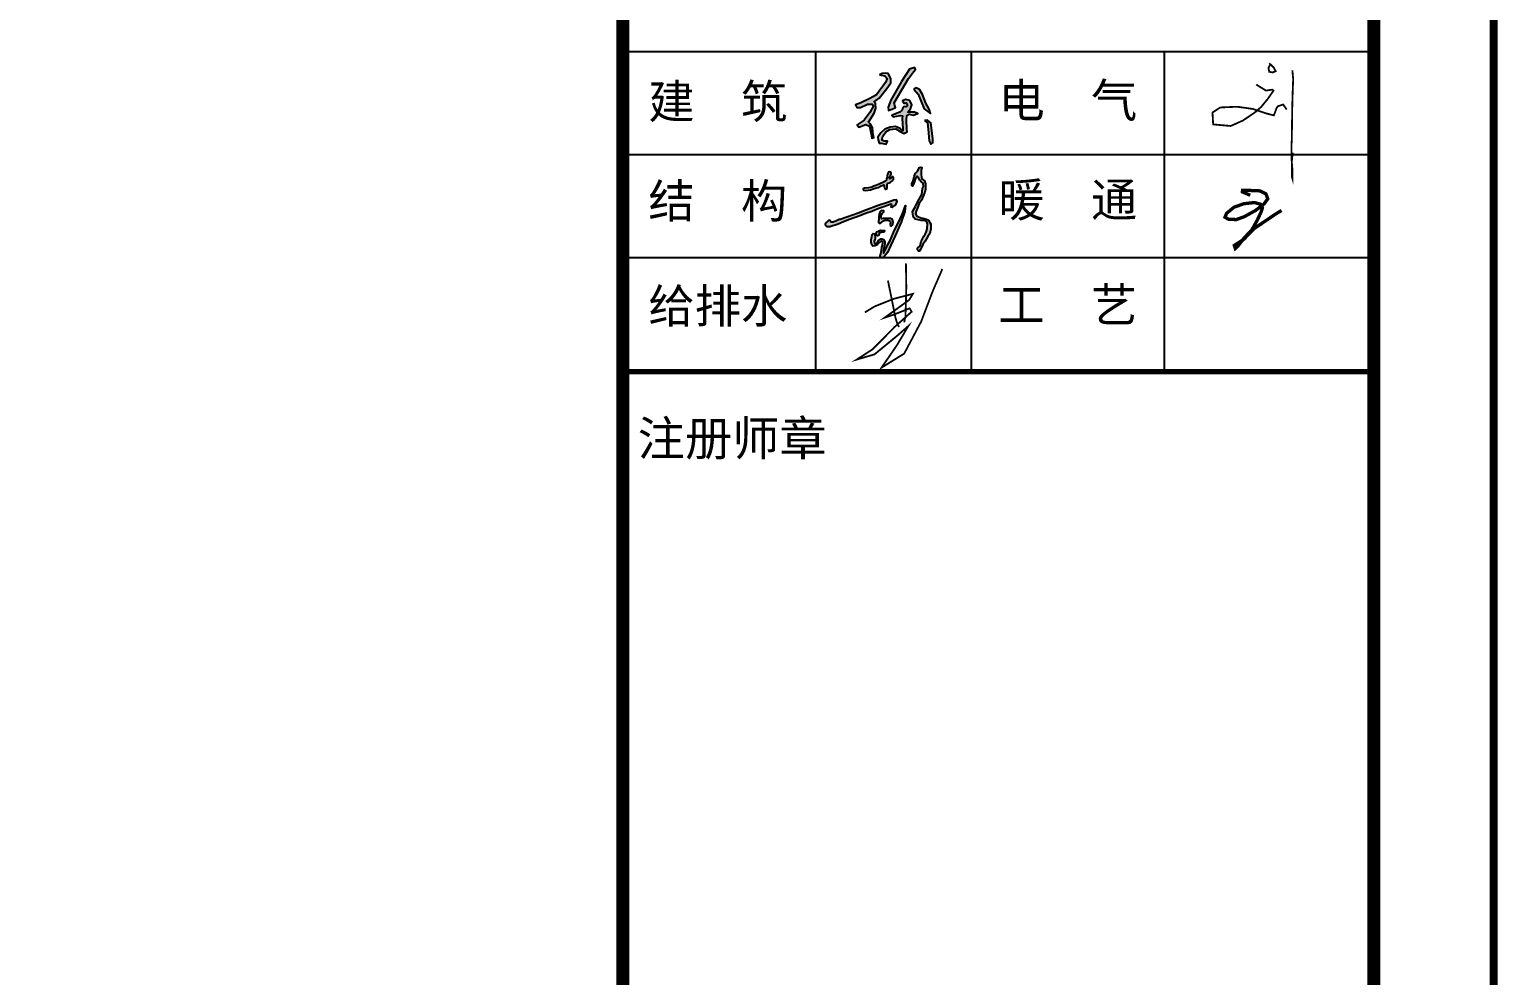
# Model space of a CAD drawing. Extents: x -518586 to 1253874, y -62343 to 661177.
# Drawn here: x 1235489 to 1253874, y -13261 to -1418 of the extents above; entities that cross this region are included whole.
import ezdxf

# ---------------------------------------------------------------- set-up
doc = ezdxf.new("R2010")
doc.units = 0
doc.header["$LTSCALE"] = 1000
doc.header["$MEASUREMENT"] = 0
doc.layers.add('图框', color=7, linetype='Continuous')
doc.styles.add('STYLE-黑体', font='simhei.ttf')
doc.styles.add('黑体', font='simhei.ttf')

msp = doc.modelspace()

# ---------------------------------------------------------------- hatches: boundary and pattern name
h = msp.add_hatch(color=256)
h.paths.add_polyline_path([(1246697, -2558), (1246736, -2586), (1246742, -2665), (1246756, -2814), (1246775, -2854), (1246801, -2839), (1246801, -2789), (1246790, -2684), (1246777, -2588), (1246735, -2554)])
h.paths.add_polyline_path([(1246563, -2165), (1246620, -2228), (1246695, -2414), (1246774, -2470), (1246755, -2418), (1246715, -2340), (1246674, -2233), (1246637, -2169), (1246592, -2151)])
h.paths.add_polyline_path([(1246443, -2344), (1246469, -2336), (1246486, -2371), (1246466, -2388), (1246441, -2384), (1246424, -2410), (1246419, -2428), (1246397, -2449), (1246306, -2486), (1246287, -2495), (1246304, -2513), (1246398, -2495), (1246422, -2500), (1246420, -2535), (1246426, -2662), (1246425, -2688), (1246395, -2658), (1246334, -2634), (1246266, -2642), (1246203, -2665), (1246152, -2714), (1246115, -2765), (1246116, -2802), (1246132, -2843), (1246153, -2843), (1246218, -2853), (1246236, -2818), (1246194, -2818), (1246162, -2806), (1246177, -2756), (1246215, -2702), (1246263, -2672), (1246302, -2666), (1246340, -2664), (1246392, -2694), (1246437, -2721), (1246480, -2702), (1246477, -2667), (1246471, -2554), (1246475, -2495), (1246504, -2480), (1246554, -2490), (1246616, -2471), (1246574, -2454), (1246488, -2452), (1246523, -2411), (1246538, -2361), (1246516, -2308), (1246459, -2295), (1246424, -2312)])
h.paths.add_polyline_path([(1246575, -1894), (1246508, -1917), (1246411, -2068), (1246278, -2302), (1246244, -2391), (1246247, -2433), (1246308, -2408), (1246336, -2396), (1246320, -2359), (1246319, -2339), (1246498, -2032), (1246562, -1949), (1246584, -1921)])
h.paths.add_polyline_path([(1246133, -1988), (1246201, -2001), (1246231, -2033), (1246211, -2081), (1246132, -2190), (1246095, -2238), (1246013, -2283), (1245899, -2339), (1245834, -2364), (1245851, -2396), (1245896, -2396), (1245985, -2353), (1246043, -2353), (1246060, -2374), (1246014, -2460), (1245944, -2556), (1245856, -2612), (1245877, -2641), (1245965, -2609), (1246009, -2629), (1246030, -2725), (1246039, -2779), (1246065, -2772), (1246056, -2740), (1246048, -2650), (1246018, -2601), (1245995, -2580), (1246068, -2468), (1246089, -2404), (1246085, -2345), (1246069, -2323), (1246131, -2277), (1246225, -2159), (1246275, -2087), (1246275, -2034), (1246243, -1971), (1246213, -1965), (1246167, -1970)])
h = msp.add_hatch(color=256)
h.paths.add_polyline_path([(1245684, -3821), (1245759, -3794), (1245890, -3746), (1245957, -3717), (1246038, -3695), (1246084, -3671), (1246140, -3652), (1246175, -3639), (1246236, -3617), (1246266, -3606), (1246282, -3602), (1246285, -3620), (1246277, -3638), (1246292, -3642), (1246301, -3639), (1246327, -3621), (1246341, -3602), (1246357, -3574), (1246343, -3550), (1246313, -3555), (1246245, -3579), (1246118, -3622), (1245964, -3679), (1245867, -3716), (1245724, -3769), (1245641, -3799), (1245630, -3797), (1245589, -3819), (1245562, -3825), (1245556, -3830), (1245523, -3830), (1245520, -3815), (1245514, -3805), (1245497, -3811), (1245488, -3820), (1245460, -3842), (1245455, -3855), (1245460, -3873), (1245475, -3883), (1245513, -3883), (1245615, -3850)])
h.paths.add_polyline_path([(1246240, -3343), (1246254, -3337), (1246273, -3331), (1246286, -3322), (1246297, -3315), (1246301, -3305), (1246308, -3296), (1246311, -3276), (1246299, -3260), (1246287, -3266), (1246276, -3279), (1246264, -3287), (1246257, -3273), (1246263, -3264), (1246269, -3252), (1246277, -3237), (1246281, -3225), (1246281, -3213), (1246278, -3204), (1246259, -3202), (1246246, -3204), (1246242, -3211), (1246238, -3222), (1246233, -3234), (1246231, -3251), (1246229, -3266), (1246223, -3288), (1246220, -3304), (1246210, -3317), (1246198, -3321), (1246176, -3336), (1246130, -3356), (1246088, -3371), (1246063, -3382), (1246038, -3392), (1245995, -3402), (1245948, -3405), (1245929, -3413), (1245932, -3432), (1245961, -3435), (1246021, -3426), (1246068, -3410), (1246116, -3396), (1246145, -3380), (1246174, -3369), (1246188, -3363), (1246194, -3369), (1246193, -3384), (1246196, -3403), (1246204, -3416), (1246214, -3418), (1246227, -3412), (1246232, -3401), (1246232, -3378), (1246232, -3358)])
h.paths.add_polyline_path([(1246158, -3790), (1246157, -3769), (1246156, -3741), (1246168, -3723), (1246190, -3702), (1246187, -3687), (1246160, -3683), (1246142, -3698), (1246131, -3729), (1246124, -3755), (1246126, -3796), (1246123, -3818), (1246120, -3835), (1246132, -3842), (1246147, -3842), (1246166, -3828), (1246180, -3812), (1246205, -3806), (1246240, -3805), (1246253, -3809), (1246268, -3817), (1246274, -3836), (1246269, -3857), (1246274, -3876), (1246285, -3878), (1246298, -3869), (1246304, -3835), (1246296, -3798), (1246272, -3783), (1246231, -3784), (1246180, -3786)], flags=17)
h.paths.add_polyline_path([(1246141, -3965), (1246157, -3961), (1246194, -3956), (1246195, -3937), (1246179, -3933), (1246150, -3932), (1246137, -3937), (1246116, -3948), (1246097, -3953), (1246092, -3969), (1246098, -3990), (1246108, -4000), (1246123, -3999), (1246127, -3987)], flags=17)
h.paths.add_polyline_path([(1246068, -4069), (1246078, -4041), (1246078, -4004), (1246073, -3978), (1246053, -3972), (1246042, -3984), (1246038, -4014), (1246030, -4049), (1246030, -4085), (1246042, -4119), (1246050, -4130), (1246079, -4128), (1246099, -4119), (1246115, -4096), (1246131, -4085), (1246144, -4076), (1246158, -4064), (1246175, -4080), (1246172, -4117), (1246162, -4143), (1246160, -4187), (1246151, -4228), (1246144, -4254), (1246152, -4276), (1246173, -4278), (1246196, -4257), (1246235, -4211), (1246276, -4120), (1246329, -4003), (1246404, -3830), (1246450, -3697), (1246458, -3623), (1246422, -3727), (1246363, -3851), (1246322, -3931), (1246268, -4062), (1246239, -4110), (1246204, -4183), (1246183, -4218), (1246185, -4186), (1246192, -4138), (1246202, -4104), (1246199, -4078), (1246186, -4049), (1246169, -4038), (1246150, -4041), (1246121, -4060), (1246108, -4080), (1246089, -4103), (1246070, -4098)])
msp.add_hatch(color=256).paths.add_polyline_path([(1246599, -3750), (1246586, -3724), (1246594, -3694), (1246610, -3651), (1246631, -3596), (1246660, -3554), (1246703, -3455), (1246710, -3416), (1246711, -3384), (1246709, -3349), (1246696, -3314), (1246665, -3287), (1246660, -3269), (1246656, -3233), (1246654, -3208), (1246657, -3186), (1246665, -3145), (1246653, -3142), (1246633, -3146), (1246609, -3194), (1246585, -3219), (1246567, -3257), (1246554, -3312), (1246541, -3350), (1246541, -3370), (1246552, -3381), (1246554, -3365), (1246571, -3321), (1246582, -3293), (1246598, -3261), (1246608, -3257), (1246619, -3266), (1246641, -3304), (1246656, -3325), (1246679, -3344), (1246685, -3385), (1246674, -3410), (1246666, -3486), (1246615, -3570), (1246584, -3633), (1246548, -3699), (1246554, -3757), (1246563, -3772), (1246581, -3794), (1246658, -3808), (1246705, -3810), (1246727, -3826), (1246737, -3853), (1246733, -3916), (1246720, -3954), (1246707, -3980), (1246688, -4006), (1246654, -4073), (1246645, -4125), (1246608, -4154), (1246612, -4179), (1246624, -4195), (1246635, -4195), (1246649, -4172), (1246678, -4110), (1246705, -4067), (1246741, -4011), (1246763, -3974), (1246775, -3913), (1246775, -3857), (1246747, -3807), (1246724, -3793), (1246675, -3779), (1246650, -3777), (1246616, -3760)])

# ---------------------------------------------------------------- linework, layer by layer
for points, const_width in [([(1251015, -1842), (1251070, -1894), (1251095, -1941), (1251056, -1957), (1251014, -1948), (1251005, -1899), (1251024, -1862)], 22.6), ([(1251304, -1929), (1251314, -2037), (1251306, -2259), (1251302, -2416), (1251297, -2792), (1251292, -2888), (1251293, -3026), (1251306, -3193), (1251306, -3290), (1251298, -3263), (1251297, -3070), (1251308, -2960)], 22.6), ([(1250851, -2108), (1250974, -2184), (1251052, -2172), (1251068, -2184), (1250998, -2285), (1250914, -2388), (1250835, -2457), (1250686, -2558), (1250532, -2627), (1250312, -2607), (1250304, -2458), (1250401, -2395), (1250613, -2386), (1250812, -2414), (1250982, -2471), (1251072, -2494), (1251106, -2404), (1251121, -2381), (1251189, -2358), (1251233, -2421)], 22.6), ([(1250777, -3494), (1250679, -3452), (1250680, -3431), (1250731, -3432), (1250897, -3439), (1250973, -3477), (1250996, -3538), (1250949, -3603), (1250842, -3685), (1250702, -3762), (1250603, -3798), (1250506, -3795), (1250460, -3769), (1250481, -3719), (1250573, -3644), (1250695, -3600), (1250830, -3585), (1250908, -3607), (1250929, -3653), (1250912, -3705), (1250863, -3808), (1250799, -3924), (1250696, -4034), (1250622, -4130), (1250589, -4160), (1250577, -4123), (1250696, -4044), (1250825, -3911), (1251093, -3730), (1251169, -3684)], 42), ([(1245951, -4960), (1246072, -4886), (1246312, -4790), (1246552, -4728), (1246506, -4804), (1246199, -5026), (1246312, -4989), (1246511, -4909), (1246537, -4952), (1246326, -5140), (1246049, -5421), (1245850, -5550), (1246072, -5485), (1246355, -5253), (1246496, -5130), (1246353, -5370), (1246160, -5651), (1246443, -5476), (1246656, -5075), (1246802, -4691), (1246921, -4417)], 22.6), ([(1246465, -4347), (1246470, -4648), (1246463, -4894), (1246459, -5015), (1246443, -5085)], 22.6), ([(1246240, -4562), (1246334, -5026), (1246361, -5114), (1246381, -5142)], 22.6)]:
    msp.add_lwpolyline(points, dxfattribs=dict(const_width=const_width))
for points in [[(1246133, -1988), (1246201, -2001), (1246231, -2033), (1246211, -2081), (1246132, -2190), (1246095, -2238), (1246013, -2283), (1245899, -2339), (1245834, -2364), (1245851, -2396), (1245896, -2396), (1245985, -2353), (1246043, -2353), (1246060, -2374), (1246014, -2460), (1245944, -2556), (1245856, -2612), (1245877, -2641), (1245965, -2609), (1246009, -2629), (1246030, -2725), (1246039, -2779), (1246065, -2772), (1246056, -2740), (1246048, -2650), (1246018, -2601), (1245995, -2580), (1246068, -2468), (1246089, -2404), (1246085, -2345), (1246069, -2323), (1246131, -2277), (1246225, -2159), (1246275, -2087), (1246275, -2034), (1246243, -1971), (1246213, -1965), (1246167, -1970), (1246133, -1988)], [(1246575, -1894), (1246508, -1917), (1246411, -2068), (1246278, -2302), (1246244, -2391), (1246247, -2433), (1246308, -2408), (1246336, -2396), (1246320, -2359), (1246319, -2339), (1246498, -2032), (1246562, -1949), (1246584, -1921), (1246575, -1894)], [(1246563, -2165), (1246620, -2228), (1246695, -2414), (1246774, -2470), (1246755, -2418), (1246715, -2340), (1246674, -2233), (1246637, -2169), (1246592, -2151), (1246563, -2165)], [(1246443, -2344), (1246469, -2336), (1246469, -2336), (1246486, -2371), (1246466, -2388), (1246441, -2384), (1246424, -2410), (1246419, -2428), (1246397, -2449), (1246306, -2486), (1246287, -2495), (1246304, -2513), (1246304, -2513), (1246398, -2495), (1246422, -2500), (1246420, -2535), (1246426, -2662), (1246425, -2688), (1246395, -2658), (1246334, -2634), (1246266, -2642), (1246203, -2665), (1246152, -2714), (1246115, -2765), (1246116, -2802), (1246132, -2843), (1246153, -2843), (1246218, -2853), (1246236, -2818), (1246194, -2818), (1246162, -2806), (1246177, -2756), (1246215, -2702), (1246263, -2672), (1246302, -2666), (1246340, -2664), (1246392, -2694), (1246437, -2721), (1246480, -2702), (1246477, -2667), (1246471, -2554), (1246475, -2495), (1246504, -2480), (1246554, -2490), (1246616, -2471), (1246574, -2454), (1246488, -2452), (1246523, -2411), (1246538, -2361), (1246516, -2308), (1246459, -2295), (1246424, -2312), (1246443, -2344)], [(1246697, -2558), (1246736, -2586), (1246742, -2665), (1246756, -2814), (1246775, -2854), (1246801, -2839), (1246801, -2789), (1246790, -2684), (1246777, -2588), (1246735, -2554), (1246697, -2558)], [(1246141, -3965), (1246127, -3987), (1246123, -3999), (1246108, -4000), (1246098, -3990), (1246092, -3969), (1246097, -3953), (1246116, -3948), (1246137, -3937), (1246150, -3932), (1246179, -3933), (1246195, -3937), (1246194, -3956), (1246157, -3961), (1246141, -3965), (1246141, -3965)]]:
    msp.add_lwpolyline(points)
for points in [[(1246038, -3392), (1245995, -3402), (1245948, -3405), (1245929, -3413), (1245932, -3432), (1245961, -3435), (1246021, -3426), (1246068, -3410), (1246116, -3396), (1246145, -3380), (1246174, -3369), (1246188, -3363), (1246188, -3363), (1246194, -3369), (1246193, -3384), (1246196, -3403), (1246204, -3416), (1246214, -3418), (1246227, -3412), (1246232, -3401), (1246232, -3378), (1246232, -3358), (1246240, -3343), (1246254, -3337), (1246273, -3331), (1246286, -3322), (1246297, -3315), (1246301, -3305), (1246308, -3296), (1246311, -3276), (1246299, -3260), (1246287, -3266), (1246276, -3279), (1246264, -3287), (1246264, -3287), (1246264, -3287), (1246257, -3273), (1246263, -3264), (1246269, -3252), (1246277, -3237), (1246281, -3225), (1246281, -3213), (1246278, -3204), (1246259, -3202), (1246246, -3204), (1246242, -3211), (1246238, -3222), (1246233, -3234), (1246231, -3251), (1246229, -3266), (1246223, -3288), (1246220, -3304), (1246210, -3317), (1246198, -3321), (1246176, -3336), (1246130, -3356), (1246088, -3371), (1246063, -3382), (1246038, -3392)], [(1246598, -3261), (1246582, -3293), (1246571, -3321), (1246554, -3365), (1246552, -3381), (1246541, -3370), (1246541, -3350), (1246554, -3312), (1246567, -3257), (1246585, -3219), (1246609, -3194), (1246633, -3146), (1246653, -3142), (1246665, -3145), (1246657, -3186), (1246654, -3208), (1246656, -3233), (1246660, -3269), (1246665, -3287), (1246696, -3314), (1246709, -3349), (1246711, -3384), (1246710, -3416), (1246703, -3455), (1246660, -3554), (1246631, -3596), (1246610, -3651), (1246594, -3694), (1246586, -3724), (1246599, -3750), (1246616, -3760), (1246650, -3777), (1246675, -3779), (1246724, -3793), (1246747, -3807), (1246775, -3857), (1246775, -3913), (1246763, -3974), (1246741, -4011), (1246705, -4067), (1246678, -4110), (1246649, -4172), (1246635, -4195), (1246624, -4195), (1246612, -4179), (1246608, -4154), (1246645, -4125), (1246654, -4073), (1246688, -4006), (1246707, -3980), (1246720, -3954), (1246733, -3916), (1246737, -3853), (1246727, -3826), (1246705, -3810), (1246658, -3808), (1246581, -3794), (1246563, -3772), (1246554, -3757), (1246548, -3699), (1246584, -3633), (1246615, -3570), (1246666, -3486), (1246674, -3410), (1246685, -3385), (1246679, -3344), (1246656, -3325), (1246641, -3304), (1246619, -3266), (1246608, -3257), (1246598, -3261)], [(1245630, -3797), (1245589, -3819), (1245562, -3825), (1245556, -3830), (1245523, -3830), (1245520, -3815), (1245514, -3805), (1245497, -3811), (1245488, -3820), (1245460, -3842), (1245455, -3855), (1245460, -3873), (1245475, -3883), (1245513, -3883), (1245615, -3850), (1245684, -3821), (1245759, -3794), (1245890, -3746), (1245957, -3717), (1246038, -3695), (1246084, -3671), (1246140, -3652), (1246175, -3639), (1246236, -3617), (1246266, -3606), (1246282, -3602), (1246285, -3620), (1246277, -3638), (1246292, -3642), (1246301, -3639), (1246327, -3621), (1246341, -3602), (1246357, -3574), (1246343, -3550), (1246313, -3555), (1246245, -3579), (1246118, -3622), (1245964, -3679), (1245867, -3716), (1245724, -3769), (1245641, -3799), (1245630, -3797)], [(1246030, -4085), (1246030, -4049), (1246038, -4014), (1246042, -3984), (1246053, -3972), (1246073, -3978), (1246078, -4004), (1246078, -4041), (1246068, -4069), (1246070, -4098), (1246089, -4103), (1246108, -4080), (1246121, -4060), (1246150, -4041), (1246169, -4038), (1246186, -4049), (1246199, -4078), (1246202, -4104), (1246192, -4138), (1246185, -4186), (1246183, -4218), (1246204, -4183), (1246239, -4110), (1246268, -4062), (1246322, -3931), (1246363, -3851), (1246422, -3727), (1246458, -3623), (1246450, -3697), (1246404, -3830), (1246329, -4003), (1246276, -4120), (1246235, -4211), (1246196, -4257), (1246173, -4278), (1246152, -4276), (1246144, -4254), (1246151, -4228), (1246160, -4187), (1246162, -4143), (1246172, -4117), (1246172, -4117), (1246175, -4080), (1246158, -4064), (1246144, -4076), (1246131, -4085), (1246115, -4096), (1246099, -4119), (1246079, -4128), (1246050, -4130), (1246042, -4119), (1246030, -4085)], [(1246157, -3769), (1246156, -3741), (1246168, -3723), (1246190, -3702), (1246187, -3687), (1246160, -3683), (1246142, -3698), (1246131, -3729), (1246124, -3755), (1246126, -3796), (1246123, -3818), (1246120, -3835), (1246132, -3842), (1246147, -3842), (1246166, -3828), (1246180, -3812), (1246205, -3806), (1246240, -3805), (1246253, -3809), (1246268, -3817), (1246274, -3836), (1246269, -3857), (1246274, -3876), (1246285, -3878), (1246298, -3869), (1246304, -3835), (1246296, -3798), (1246272, -3783), (1246231, -3784), (1246180, -3786), (1246158, -3790), (1246157, -3769)]]:
    msp.add_lwpolyline(points, close=True)
at = {"layer": '图框', "color": 0}
for p, q in [((1242920, -1696), (1252289, -1696)), ((1242920, -2984), (1252289, -2984)), ((1242920, -4272), (1252289, -4272)), ((1242920, -5702), (1252325, -5702))]:
    msp.add_line(p, q, dxfattribs=at)
at = {"layer": '图框', "color": 4}
for points, const_width in [([(1096175, -62293), (1253825, -62293), (1253825, 26807), (1096175, 26807)], 98.6), ([(1242920, 25307), (1252325, 25307), (1252325, -60793), (1242920, -60793)], 163), ([(1099925, -60793), (1252325, -60793), (1252325, 25307), (1099925, 25307)], 98.6)]:
    msp.add_lwpolyline(points, close=True, dxfattribs=dict(at, const_width=const_width))
at = {"layer": '图框', "color": 4, "const_width": 163}
msp.add_lwpolyline([(1242920, 25307), (1242920, -60793)], dxfattribs=at)
at = {"layer": '图框', "color": 0}
for points in [[(1245336, -5702), (1245336, -1696)], [(1247288, -5702), (1247288, -1696)], [(1249704, -5702), (1249704, -1696)]]:
    msp.add_lwpolyline(points, dxfattribs=at)
at = {"layer": '图框', "color": 0, "const_width": 66.6}
msp.add_lwpolyline([(1242920, -5702), (1252325, -5702)], dxfattribs=at)

# ---------------------------------------------------------------- texts
at = {"layer": '图框', "color": 0, "style": 'STYLE-黑体'}
for s, p in [('建  筑', (1243240, -2533)), ('电  气', (1247623, -2519)), ('结  构', (1243240, -3777)), ('暖  通', (1247623, -3763)), ('工  艺', (1247623, -5078)), ('给排水', (1243240, -5092))]:
    msp.add_text(s, height=425.2, dxfattribs=at).set_placement(p)
at = {"layer": '图框', "color": 4, "style": '黑体'}
msp.add_text('注册师章', height=433.9, dxfattribs=at).set_placement((1243106, -6753))

doc.saveas('drawing.dxf')
